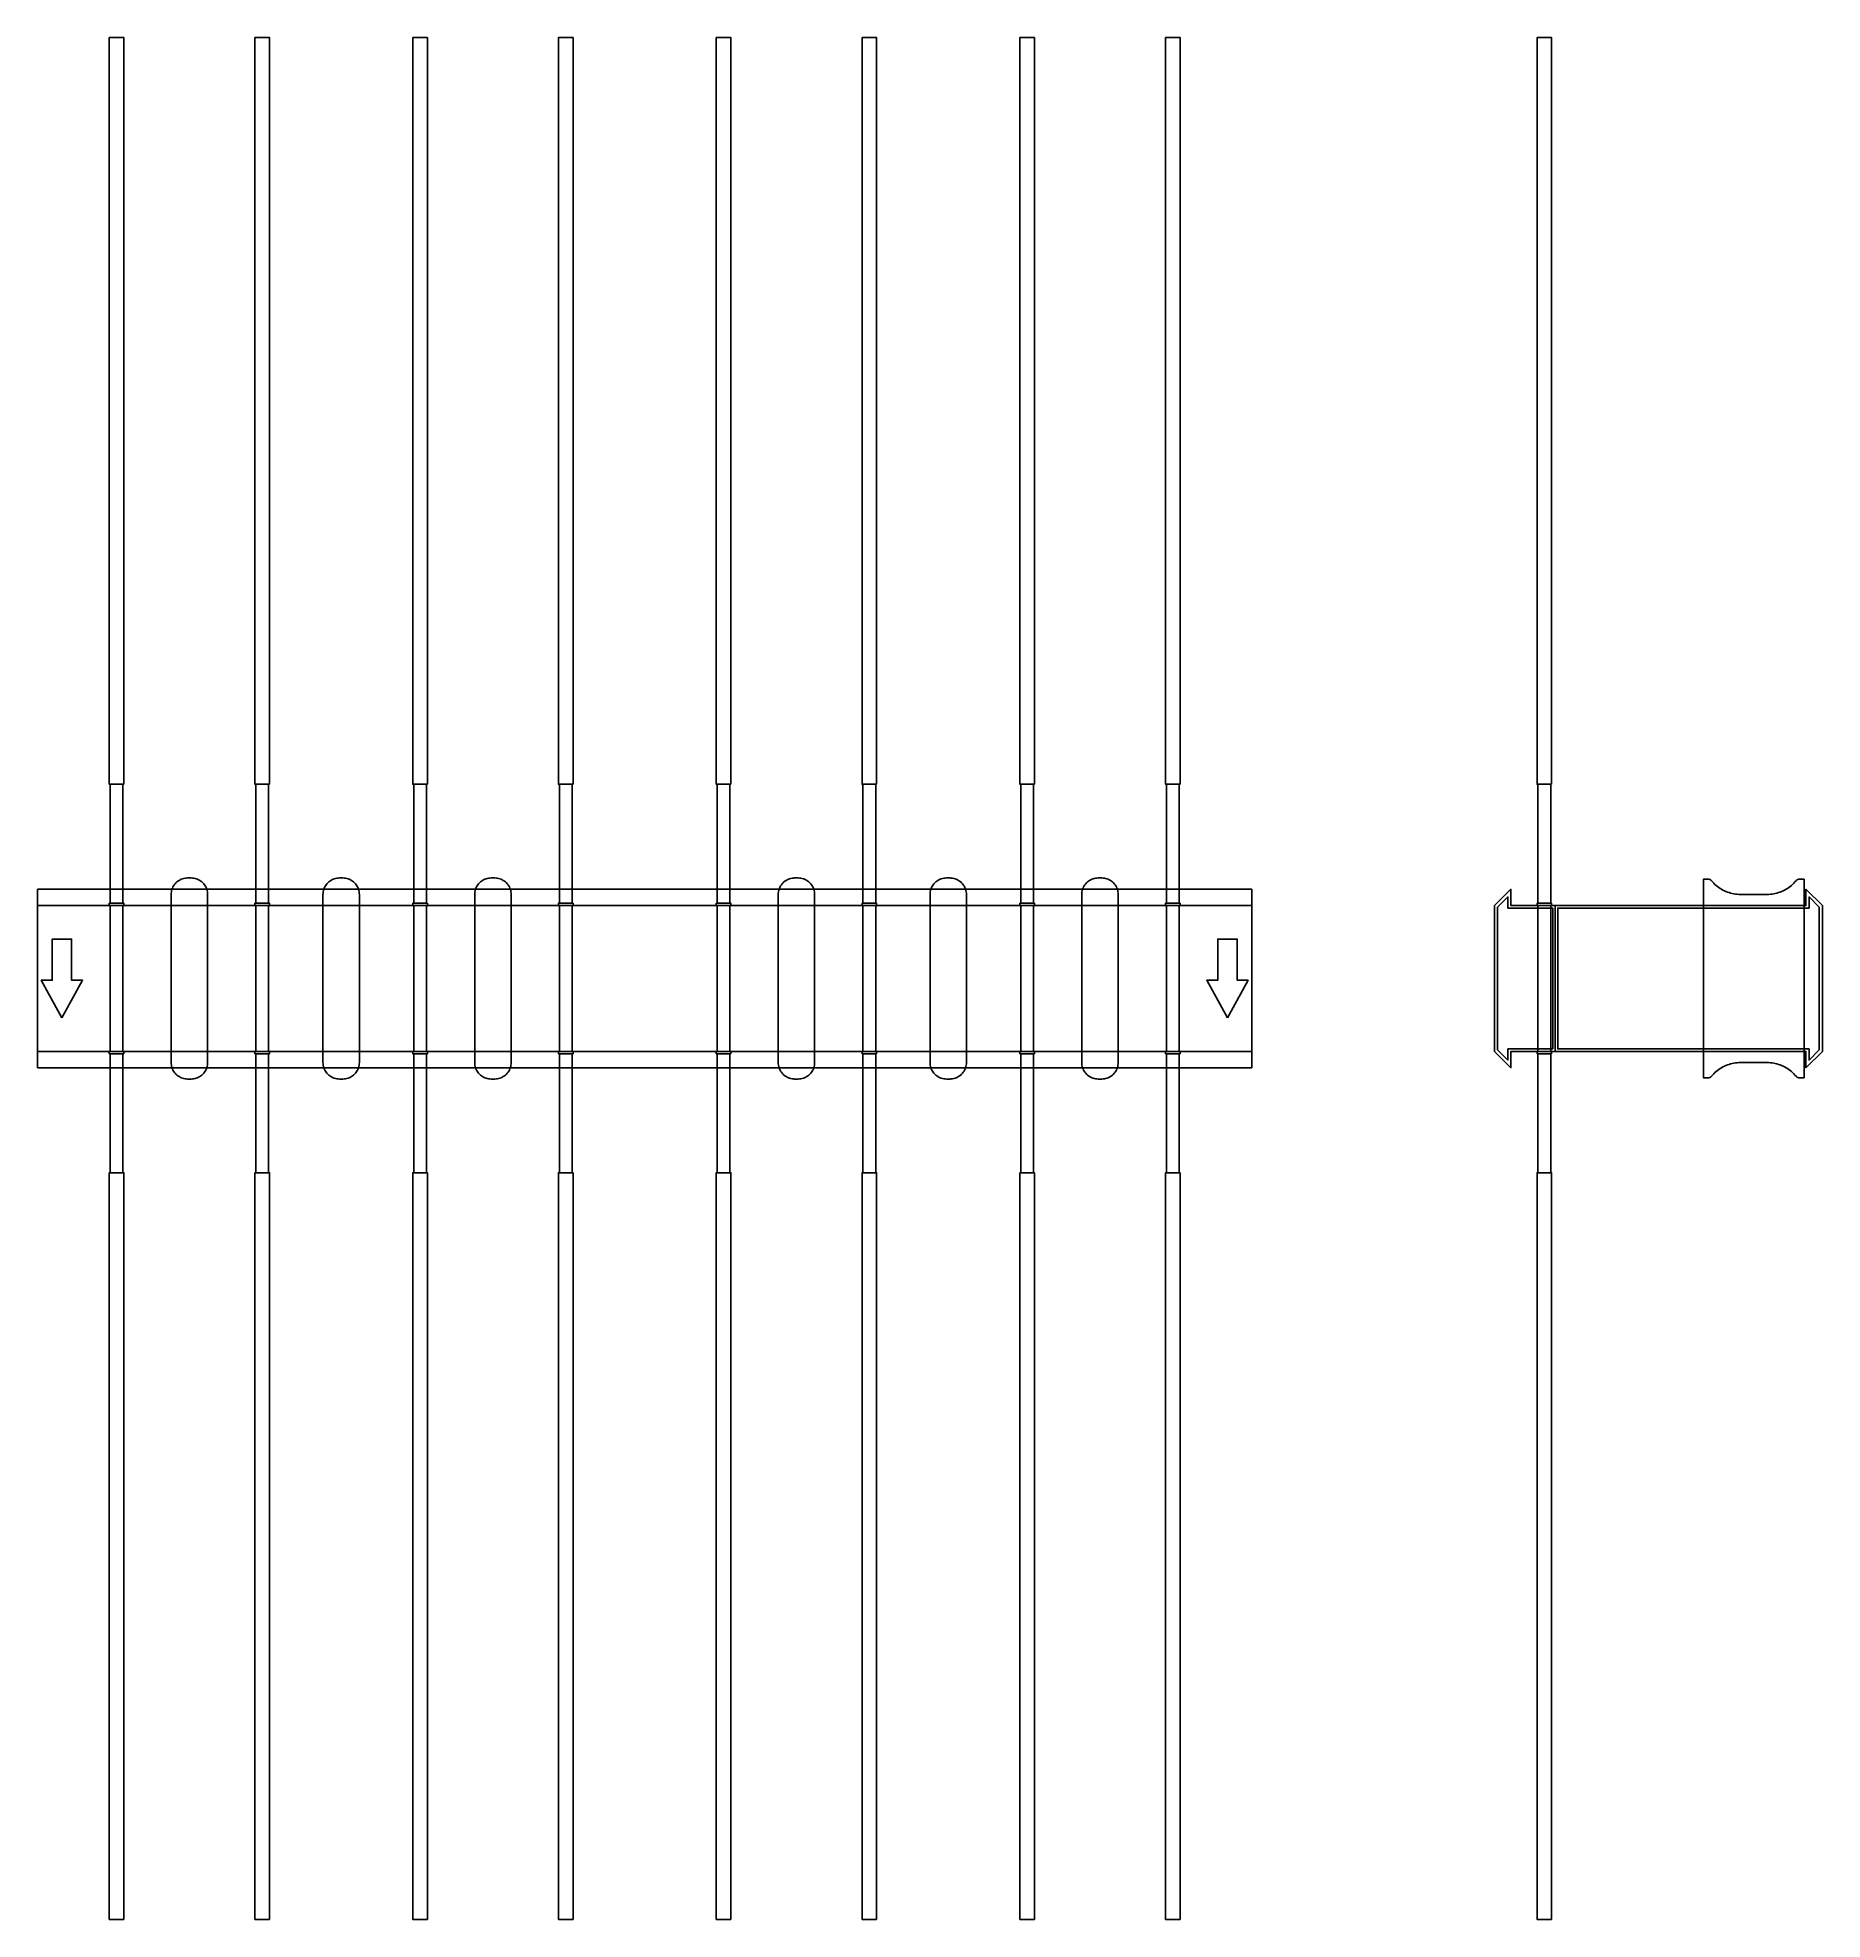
# Model space of a CAD drawing. Extents: x 0 to 1470, y -775 to 775.
import ezdxf

# ---------------------------------------------------------------- set-up
doc = ezdxf.new("R2010")
doc.units = 0
doc.layers.add('Halfen', color=7, linetype='CONTINUOUS')

msp = doc.modelspace()

# ---------------------------------------------------------------- linework, layer by layer
at = {"layer": 'Halfen', "color": 7}
for points in [[(71, 160), (71, 775), (59, 775), (59, 160)], [(191, 160), (191, 775), (179, 775), (179, 160)], [(321, 160), (321, 775), (309, 775), (309, 160)], [(441, 160), (441, 775), (429, 775), (429, 160)], [(571, 160), (571, 775), (559, 775), (559, 160)], [(691, 160), (691, 775), (679, 775), (679, 160)], [(821, 160), (821, 775), (809, 775), (809, 160)], [(941, 160), (941, 775), (929, 775), (929, 160)], [(1247, 160), (1247, 775), (1235, 775), (1235, 160)], [(70.25, 62), (70.25, 160), (59.75, 160), (59.75, 62)], [(190.25, 62), (190.25, 160), (179.75, 160), (179.75, 62)], [(320.25, 62), (320.25, 160), (309.75, 160), (309.75, 62)], [(440.25, 62), (440.25, 160), (429.75, 160), (429.75, 62)], [(570.25, 62), (570.25, 160), (559.75, 160), (559.75, 62)], [(690.25, 62), (690.25, 160), (679.75, 160), (679.75, 62)], [(820.25, 62), (820.25, 160), (809.75, 160), (809.75, 62)], [(940.25, 62), (940.25, 160), (929.75, 160), (929.75, 62)], [(1246.25, 62), (1246.25, 160), (1235.75, 160), (1235.75, 62)], [(140, -69.3), (140, -56.8), (140, 69.3), (139.958, 70.359), (139.834, 71.412), (139.627, 72.452), (139.339, 73.472), (138.972, 74.466), (138.529, 75.429), (138.011, 76.354), (137.422, 77.235), (136.765, 78.068), (136.046, 78.846), (135.268, 79.565), (134.435, 80.222), (133.554, 80.811), (132.629, 81.329), (131.666, 81.772), (130.672, 82.139), (129.652, 82.427), (128.612, 82.634), (127.559, 82.758), (126.5, 82.8), (123.5, 82.8), (122.441, 82.758), (121.388, 82.634), (120.348, 82.427), (119.328, 82.139), (118.334, 81.772), (117.371, 81.329), (116.446, 80.811), (115.565, 80.222), (114.732, 79.565), (113.954, 78.846), (113.235, 78.068), (112.578, 77.235), (111.989, 76.354), (111.471, 75.429), (111.028, 74.466), (110.661, 73.472), (110.373, 72.452), (110.166, 71.412), (110.042, 70.359), (110, 69.3), (110, -56.8), (110, -69.3), (110.042, -70.359), (110.166, -71.412), (110.373, -72.452), (110.661, -73.472), (111.028, -74.466), (111.471, -75.429), (111.989, -76.354), (112.578, -77.235), (113.235, -78.068), (113.954, -78.846), (114.732, -79.565), (115.565, -80.222), (116.446, -80.811), (117.371, -81.329), (118.334, -81.772), (119.328, -82.139), (120.348, -82.427), (121.388, -82.634), (122.441, -82.758), (123.5, -82.8), (126.5, -82.8), (127.559, -82.758), (128.612, -82.634), (129.652, -82.427), (130.672, -82.139), (131.666, -81.772), (132.629, -81.329), (133.554, -80.811), (134.435, -80.222), (135.268, -79.565), (136.046, -78.846), (136.765, -78.068), (137.422, -77.235), (138.011, -76.354), (138.529, -75.429), (138.972, -74.466), (139.339, -73.472), (139.627, -72.452), (139.834, -71.412), (139.958, -70.359), (140, -69.3)], [(265, -69.3), (265, -56.8), (265, 69.3), (264.958, 70.359), (264.834, 71.412), (264.627, 72.452), (264.339, 73.472), (263.972, 74.466), (263.529, 75.429), (263.011, 76.354), (262.422, 77.235), (261.765, 78.068), (261.046, 78.846), (260.268, 79.565), (259.435, 80.222), (258.554, 80.811), (257.629, 81.329), (256.666, 81.772), (255.672, 82.139), (254.652, 82.427), (253.612, 82.634), (252.559, 82.758), (251.5, 82.8), (248.5, 82.8), (247.441, 82.758), (246.388, 82.634), (245.348, 82.427), (244.328, 82.139), (243.334, 81.772), (242.371, 81.329), (241.446, 80.811), (240.565, 80.222), (239.732, 79.565), (238.954, 78.846), (238.235, 78.068), (237.578, 77.235), (236.989, 76.354), (236.471, 75.429), (236.028, 74.466), (235.661, 73.472), (235.373, 72.452), (235.166, 71.412), (235.042, 70.359), (235, 69.3), (235, -56.8), (235, -69.3), (235.042, -70.359), (235.166, -71.412), (235.373, -72.452), (235.661, -73.472), (236.028, -74.466), (236.471, -75.429), (236.989, -76.354), (237.578, -77.235), (238.235, -78.068), (238.954, -78.846), (239.732, -79.565), (240.565, -80.222), (241.446, -80.811), (242.371, -81.329), (243.334, -81.772), (244.328, -82.139), (245.348, -82.427), (246.388, -82.634), (247.441, -82.758), (248.5, -82.8), (251.5, -82.8), (252.559, -82.758), (253.612, -82.634), (254.652, -82.427), (255.672, -82.139), (256.666, -81.772), (257.629, -81.329), (258.554, -80.811), (259.435, -80.222), (260.268, -79.565), (261.046, -78.846), (261.765, -78.068), (262.422, -77.235), (263.011, -76.354), (263.529, -75.429), (263.972, -74.466), (264.339, -73.472), (264.627, -72.452), (264.834, -71.412), (264.958, -70.359), (265, -69.3)], [(390, -69.3), (390, -56.8), (390, 69.3), (389.958, 70.359), (389.834, 71.412), (389.627, 72.452), (389.339, 73.472), (388.972, 74.466), (388.529, 75.429), (388.011, 76.354), (387.422, 77.235), (386.765, 78.068), (386.046, 78.846), (385.268, 79.565), (384.435, 80.222), (383.554, 80.811), (382.629, 81.329), (381.666, 81.772), (380.672, 82.139), (379.652, 82.427), (378.612, 82.634), (377.559, 82.758), (376.5, 82.8), (373.5, 82.8), (372.441, 82.758), (371.388, 82.634), (370.348, 82.427), (369.328, 82.139), (368.334, 81.772), (367.371, 81.329), (366.446, 80.811), (365.565, 80.222), (364.732, 79.565), (363.954, 78.846), (363.235, 78.068), (362.578, 77.235), (361.989, 76.354), (361.471, 75.429), (361.028, 74.466), (360.661, 73.472), (360.373, 72.452), (360.166, 71.412), (360.042, 70.359), (360, 69.3), (360, -56.8), (360, -69.3), (360.042, -70.359), (360.166, -71.412), (360.373, -72.452), (360.661, -73.472), (361.028, -74.466), (361.471, -75.429), (361.989, -76.354), (362.578, -77.235), (363.235, -78.068), (363.954, -78.846), (364.732, -79.565), (365.565, -80.222), (366.446, -80.811), (367.371, -81.329), (368.334, -81.772), (369.328, -82.139), (370.348, -82.427), (371.388, -82.634), (372.441, -82.758), (373.5, -82.8), (376.5, -82.8), (377.559, -82.758), (378.612, -82.634), (379.652, -82.427), (380.672, -82.139), (381.666, -81.772), (382.629, -81.329), (383.554, -80.811), (384.435, -80.222), (385.268, -79.565), (386.046, -78.846), (386.765, -78.068), (387.422, -77.235), (388.011, -76.354), (388.529, -75.429), (388.972, -74.466), (389.339, -73.472), (389.627, -72.452), (389.834, -71.412), (389.958, -70.359), (390, -69.3)], [(640, -69.3), (640, -56.8), (640, 69.3), (639.958, 70.359), (639.834, 71.412), (639.627, 72.452), (639.339, 73.472), (638.972, 74.466), (638.529, 75.429), (638.011, 76.354), (637.422, 77.235), (636.765, 78.068), (636.046, 78.846), (635.268, 79.565), (634.435, 80.222), (633.554, 80.811), (632.629, 81.329), (631.666, 81.772), (630.672, 82.139), (629.652, 82.427), (628.612, 82.634), (627.559, 82.758), (626.5, 82.8), (623.5, 82.8), (622.441, 82.758), (621.388, 82.634), (620.348, 82.427), (619.328, 82.139), (618.334, 81.772), (617.371, 81.329), (616.446, 80.811), (615.565, 80.222), (614.732, 79.565), (613.954, 78.846), (613.235, 78.068), (612.578, 77.235), (611.989, 76.354), (611.471, 75.429), (611.028, 74.466), (610.661, 73.472), (610.373, 72.452), (610.166, 71.412), (610.042, 70.359), (610, 69.3), (610, -56.8), (610, -69.3), (610.042, -70.359), (610.166, -71.412), (610.373, -72.452), (610.661, -73.472), (611.028, -74.466), (611.471, -75.429), (611.989, -76.354), (612.578, -77.235), (613.235, -78.068), (613.954, -78.846), (614.732, -79.565), (615.565, -80.222), (616.446, -80.811), (617.371, -81.329), (618.334, -81.772), (619.328, -82.139), (620.348, -82.427), (621.388, -82.634), (622.441, -82.758), (623.5, -82.8), (626.5, -82.8), (627.559, -82.758), (628.612, -82.634), (629.652, -82.427), (630.672, -82.139), (631.666, -81.772), (632.629, -81.329), (633.554, -80.811), (634.435, -80.222), (635.268, -79.565), (636.046, -78.846), (636.765, -78.068), (637.422, -77.235), (638.011, -76.354), (638.529, -75.429), (638.972, -74.466), (639.339, -73.472), (639.627, -72.452), (639.834, -71.412), (639.958, -70.359), (640, -69.3)], [(765, -69.3), (765, -56.8), (765, 69.3), (764.958, 70.359), (764.834, 71.412), (764.627, 72.452), (764.339, 73.472), (763.972, 74.466), (763.529, 75.429), (763.011, 76.354), (762.422, 77.235), (761.765, 78.068), (761.046, 78.846), (760.268, 79.565), (759.435, 80.222), (758.554, 80.811), (757.629, 81.329), (756.666, 81.772), (755.672, 82.139), (754.652, 82.427), (753.612, 82.634), (752.559, 82.758), (751.5, 82.8), (748.5, 82.8), (747.441, 82.758), (746.388, 82.634), (745.348, 82.427), (744.328, 82.139), (743.334, 81.772), (742.371, 81.329), (741.446, 80.811), (740.565, 80.222), (739.732, 79.565), (738.954, 78.846), (738.235, 78.068), (737.578, 77.235), (736.989, 76.354), (736.471, 75.429), (736.028, 74.466), (735.661, 73.472), (735.373, 72.452), (735.166, 71.412), (735.042, 70.359), (735, 69.3), (735, -56.8), (735, -69.3), (735.042, -70.359), (735.166, -71.412), (735.373, -72.452), (735.661, -73.472), (736.028, -74.466), (736.471, -75.429), (736.989, -76.354), (737.578, -77.235), (738.235, -78.068), (738.954, -78.846), (739.732, -79.565), (740.565, -80.222), (741.446, -80.811), (742.371, -81.329), (743.334, -81.772), (744.328, -82.139), (745.348, -82.427), (746.388, -82.634), (747.441, -82.758), (748.5, -82.8), (751.5, -82.8), (752.559, -82.758), (753.612, -82.634), (754.652, -82.427), (755.672, -82.139), (756.666, -81.772), (757.629, -81.329), (758.554, -80.811), (759.435, -80.222), (760.268, -79.565), (761.046, -78.846), (761.765, -78.068), (762.422, -77.235), (763.011, -76.354), (763.529, -75.429), (763.972, -74.466), (764.339, -73.472), (764.627, -72.452), (764.834, -71.412), (764.958, -70.359), (765, -69.3)], [(890, -69.3), (890, -56.8), (890, 69.3), (889.958, 70.359), (889.834, 71.412), (889.627, 72.452), (889.339, 73.472), (888.972, 74.466), (888.529, 75.429), (888.011, 76.354), (887.422, 77.235), (886.765, 78.068), (886.046, 78.846), (885.268, 79.565), (884.435, 80.222), (883.554, 80.811), (882.629, 81.329), (881.666, 81.772), (880.672, 82.139), (879.652, 82.427), (878.612, 82.634), (877.559, 82.758), (876.5, 82.8), (873.5, 82.8), (872.441, 82.758), (871.388, 82.634), (870.348, 82.427), (869.328, 82.139), (868.334, 81.772), (867.371, 81.329), (866.446, 80.811), (865.565, 80.222), (864.732, 79.565), (863.954, 78.846), (863.235, 78.068), (862.578, 77.235), (861.989, 76.354), (861.471, 75.429), (861.028, 74.466), (860.661, 73.472), (860.373, 72.452), (860.166, 71.412), (860.042, 70.359), (860, 69.3), (860, -56.8), (860, -69.3), (860.042, -70.359), (860.166, -71.412), (860.373, -72.452), (860.661, -73.472), (861.028, -74.466), (861.471, -75.429), (861.989, -76.354), (862.578, -77.235), (863.235, -78.068), (863.954, -78.846), (864.732, -79.565), (865.565, -80.222), (866.446, -80.811), (867.371, -81.329), (868.334, -81.772), (869.328, -82.139), (870.348, -82.427), (871.388, -82.634), (872.441, -82.758), (873.5, -82.8), (876.5, -82.8), (877.559, -82.758), (878.612, -82.634), (879.652, -82.427), (880.672, -82.139), (881.666, -81.772), (882.629, -81.329), (883.554, -80.811), (884.435, -80.222), (885.268, -79.565), (886.046, -78.846), (886.765, -78.068), (887.422, -77.235), (888.011, -76.354), (888.529, -75.429), (888.972, -74.466), (889.339, -73.472), (889.627, -72.452), (889.834, -71.412), (889.958, -70.359), (890, -69.3)], [(1455, -81.8), (1455, 81.8), (1451, 81.8), (1450.846, 81.797), (1450.691, 81.786), (1450.538, 81.769), (1450.385, 81.746), (1450.234, 81.715), (1450.084, 81.678), (1449.936, 81.634), (1449.789, 81.584), (1449.646, 81.527), (1449.505, 81.464), (1449.366, 81.395), (1449.231, 81.32), (1449.1, 81.239), (1448.972, 81.153), (1448.848, 81.06), (1448.728, 80.963), (1448.613, 80.86), (1448.502, 80.752), (1448.397, 80.639), (1448.296, 80.522), (1447.41, 79.491), (1446.479, 78.5), (1445.505, 77.551), (1444.491, 76.646), (1443.437, 75.787), (1442.347, 74.975), (1441.222, 74.211), (1440.064, 73.499), (1438.876, 72.838), (1437.66, 72.23), (1436.418, 71.676), (1435.153, 71.178), (1433.867, 70.736), (1432.563, 70.351), (1431.243, 70.024), (1429.911, 69.756), (1428.567, 69.547), (1427.216, 69.397), (1425.859, 69.307), (1424.5, 69.277), (1402.5, 69.277), (1401.141, 69.307), (1399.784, 69.397), (1398.433, 69.547), (1397.089, 69.756), (1395.757, 70.024), (1394.437, 70.351), (1393.133, 70.736), (1391.847, 71.178), (1390.582, 71.676), (1389.34, 72.23), (1388.124, 72.838), (1386.936, 73.499), (1385.778, 74.211), (1384.653, 74.975), (1383.563, 75.787), (1382.509, 76.646), (1381.495, 77.551), (1380.521, 78.5), (1379.59, 79.491), (1378.704, 80.522), (1378.603, 80.639), (1378.498, 80.752), (1378.387, 80.86), (1378.272, 80.963), (1378.152, 81.06), (1378.028, 81.153), (1377.9, 81.239), (1377.769, 81.32), (1377.634, 81.395), (1377.495, 81.464), (1377.354, 81.527), (1377.211, 81.584), (1377.064, 81.634), (1376.916, 81.678), (1376.766, 81.715), (1376.615, 81.746), (1376.462, 81.769), (1376.309, 81.786), (1376.154, 81.797), (1376, 81.8), (1372, 81.8), (1372, -81.8), (1376, -81.8), (1376.154, -81.797), (1376.309, -81.786), (1376.462, -81.769), (1376.615, -81.746), (1376.766, -81.715), (1376.916, -81.678), (1377.064, -81.634), (1377.211, -81.584), (1377.354, -81.527), (1377.495, -81.464), (1377.634, -81.395), (1377.769, -81.32), (1377.9, -81.239), (1378.028, -81.153), (1378.152, -81.06), (1378.272, -80.963), (1378.387, -80.86), (1378.498, -80.752), (1378.603, -80.639), (1378.704, -80.522), (1379.59, -79.491), (1380.521, -78.5), (1381.495, -77.551), (1382.509, -76.646), (1383.563, -75.787), (1384.653, -74.975), (1385.778, -74.211), (1386.936, -73.499), (1388.124, -72.838), (1389.34, -72.23), (1390.582, -71.676), (1391.847, -71.178), (1393.133, -70.736), (1394.437, -70.351), (1395.757, -70.024), (1397.089, -69.756), (1398.433, -69.547), (1399.784, -69.397), (1401.141, -69.307), (1402.5, -69.277), (1424.5, -69.277), (1425.859, -69.307), (1427.216, -69.397), (1428.567, -69.547), (1429.911, -69.756), (1431.243, -70.024), (1432.563, -70.351), (1433.867, -70.736), (1435.153, -71.178), (1436.418, -71.676), (1437.66, -72.23), (1438.876, -72.838), (1440.064, -73.499), (1441.222, -74.211), (1442.347, -74.975), (1443.437, -75.787), (1444.491, -76.646), (1445.505, -77.551), (1446.479, -78.5), (1447.41, -79.491), (1448.296, -80.522), (1448.397, -80.639), (1448.502, -80.752), (1448.613, -80.86), (1448.728, -80.963), (1448.848, -81.06), (1448.972, -81.153), (1449.1, -81.239), (1449.231, -81.32), (1449.366, -81.395), (1449.505, -81.464), (1449.646, -81.527), (1449.789, -81.584), (1449.936, -81.634), (1450.084, -81.678), (1450.234, -81.715), (1450.385, -81.746), (1450.538, -81.769), (1450.691, -81.786), (1450.846, -81.797), (1451, -81.8)], [(0, -73.5), (1000, -73.5), (1000, 73.5), (0, 73.5)], [(71, 60), (71, 62), (59, 62), (59, 60)], [(191, 60), (191, 62), (179, 62), (179, 60)], [(321, 60), (321, 62), (309, 62), (309, 60)], [(441, 60), (441, 62), (429, 62), (429, 60)], [(571, 60), (571, 62), (559, 62), (559, 60)], [(691, 60), (691, 62), (679, 62), (679, 60)], [(821, 60), (821, 62), (809, 62), (809, 60)], [(941, 60), (941, 62), (929, 62), (929, 60)], [(1250, -60), (1250, 60), (1213.5, 60), (1213.5, 73.5), (1200, 60), (1200, -60), (1213.5, -73.5), (1213.5, -60)], [(1248, -58), (1248, 58), (1211, 58), (1211, 67.25), (1202.5, 58.75), (1202.5, -58.75), (1211, -67.25), (1211, -58)], [(1247, 60), (1247, 62), (1235, 62), (1235, 60)], [(1470, -60), (1470, 60), (1456.5, 73.5), (1456.5, 60), (1250, 60), (1250, -60), (1456.5, -60), (1456.5, -73.5)], [(1467.5, -58.75), (1467.5, 58.75), (1459, 67.25), (1459, 58), (1252, 58), (1252, -58), (1459, -58), (1459, -67.25)], [(0, -60), (1000, -60), (1000, 60), (0, 60)], [(70.25, -60), (70.25, 60), (59.75, 60), (59.75, -60)], [(190.25, -60), (190.25, 60), (179.75, 60), (179.75, -60)], [(320.25, -60), (320.25, 60), (309.75, 60), (309.75, -60)], [(440.25, -60), (440.25, 60), (429.75, 60), (429.75, -60)], [(570.25, -60), (570.25, 60), (559.75, 60), (559.75, -60)], [(690.25, -60), (690.25, 60), (679.75, 60), (679.75, -60)], [(820.25, -60), (820.25, 60), (809.75, 60), (809.75, -60)], [(940.25, -60), (940.25, 60), (929.75, 60), (929.75, -60)], [(1246.25, -60), (1246.25, 60), (1235.75, 60), (1235.75, -60)], [(20, -32.5), (37, -1.5), (28, -1.5), (28, 32.5), (12, 32.5), (12, -1.5), (3, -1.5)], [(980, -32.5), (997, -1.5), (988, -1.5), (988, 32.5), (972, 32.5), (972, -1.5), (963, -1.5)], [(71, -62), (71, -60), (59, -60), (59, -62)], [(70.25, -160), (70.25, -62), (59.75, -62), (59.75, -160)], [(191, -62), (191, -60), (179, -60), (179, -62)], [(190.25, -160), (190.25, -62), (179.75, -62), (179.75, -160)], [(321, -62), (321, -60), (309, -60), (309, -62)], [(320.25, -160), (320.25, -62), (309.75, -62), (309.75, -160)], [(441, -62), (441, -60), (429, -60), (429, -62)], [(440.25, -160), (440.25, -62), (429.75, -62), (429.75, -160)], [(571, -62), (571, -60), (559, -60), (559, -62)], [(570.25, -160), (570.25, -62), (559.75, -62), (559.75, -160)], [(691, -62), (691, -60), (679, -60), (679, -62)], [(690.25, -160), (690.25, -62), (679.75, -62), (679.75, -160)], [(821, -62), (821, -60), (809, -60), (809, -62)], [(820.25, -160), (820.25, -62), (809.75, -62), (809.75, -160)], [(941, -62), (941, -60), (929, -60), (929, -62)], [(940.25, -160), (940.25, -62), (929.75, -62), (929.75, -160)], [(1247, -62), (1247, -60), (1235, -60), (1235, -62)], [(1246.25, -160), (1246.25, -62), (1235.75, -62), (1235.75, -160)], [(71, -775), (71, -160), (59, -160), (59, -775)], [(191, -775), (191, -160), (179, -160), (179, -775)], [(321, -775), (321, -160), (309, -160), (309, -775)], [(441, -775), (441, -160), (429, -160), (429, -775)], [(571, -775), (571, -160), (559, -160), (559, -775)], [(691, -775), (691, -160), (679, -160), (679, -775)], [(821, -775), (821, -160), (809, -160), (809, -775)], [(941, -775), (941, -160), (929, -160), (929, -775)], [(1247, -775), (1247, -160), (1235, -160), (1235, -775)]]:
    msp.add_lwpolyline(points, close=True, dxfattribs=at)

doc.saveas('drawing.dxf')
